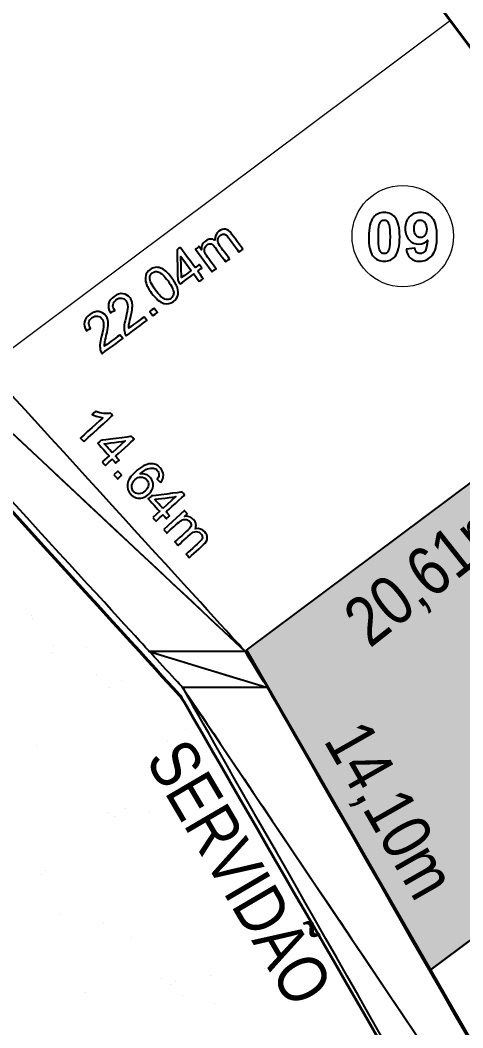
# Model space of a CAD drawing. Header units: millimetres. Extents: x 4360 to 8806, y 1896 to 3880.
# Drawn here: x 4573.36 to 4580.48, y 1930.61 to 1946.86 of the extents above; entities that cross this region are included whole.
import ezdxf

# ---------------------------------------------------------------- set-up
doc = ezdxf.new("R2010")
doc.units = ezdxf.units.MM
doc.styles.add('vinicius', font='ARIALN.TTF')

msp = doc.modelspace()

# ---------------------------------------------------------------- hatches: boundary and pattern name
at = {"transparency": 33554625}
h = msp.add_hatch(color=256, dxfattribs=at)
h.dxf.hatch_style = 1
h.set_gradient(color1=(205, 32, 39), color2=(237, 31, 36), name='SPHERICAL')
edge = h.paths.add_edge_path()
edge.add_spline(control_points=[(4583.97659, 1941.90804), (4583.87347, 1941.83103), (4577.00112, 1936.69878), (4577.00112, 1936.69878)], knot_values=[0.00750278, 0.00750278, 0.00750278, 0.00750278, 1, 1, 1, 1], degree=3, periodic=0)
edge.add_line((4577.00112, 1936.69878), (4579.96343, 1931.54133))
edge.add_line((4579.96343, 1931.54133), (4587.51082, 1937.16836))
edge.add_line((4587.51082, 1937.16836), (4583.97659, 1941.90804))
h.paths.add_polyline_path([(4584.06972, 1937.18067, -1), (4581.61169, 1937.18067, -1)], flags=16)
h.paths.add_polyline_path([(4581.87114, 1936.07347), (4583.83841, 1936.01808), (4583.9034, 1938.32646), (4581.93613, 1938.38184)], flags=24)
h.paths.add_polyline_path([(4577.70911, 1935.28207), (4579.40438, 1932.30739), (4580.83749, 1933.12411), (4579.14222, 1936.09879)], flags=25)
h.paths.add_polyline_path([(4583.48468, 1939.98587), (4585.68416, 1937.36195), (4586.94828, 1938.42159), (4584.7488, 1941.04551)], flags=24)
h.paths.add_polyline_path([(4582.05685, 1932.93531), (4584.74146, 1935.06028), (4583.71771, 1936.35364), (4581.0331, 1934.22867)], flags=25)
h.paths.add_polyline_path([(4579.08161, 1936.24072), (4581.76622, 1938.3657), (4580.74247, 1939.65905), (4578.05786, 1937.53408)], flags=24)

# ---------------------------------------------------------------- linework, layer by layer
msp.add_lwpolyline([(4583.97659, 1941.90804), (4587.51082, 1937.16836), (4579.96343, 1931.54133), (4577.00112, 1936.69878), (4583.97635, 1941.90836)])
at = {"lineweight": 40}
for points in [[(4574.20598, 1954.99011), (4574.20598, 1954.99011), (4592.87746, 1929.99047), (4592.87746, 1929.99047)], [(4577.00112, 1936.69878), (4577.00112, 1936.69878), (4585.72192, 1921.51566), (4585.72192, 1921.51566)]]:
    msp.add_open_spline(points, degree=3, dxfattribs=at)
msp.add_open_spline([(4558.9403, 1954.63331), (4563.78131, 1949.31276), (4575.95014, 1935.93852), (4575.95014, 1935.93852), (4575.95014, 1935.93852), (4575.95014, 1935.93852), (4583.77651, 1922.36535), (4583.77651, 1922.36535)], degree=3, knots=[0.533151737, 0.533151737, 0.533151737, 0.533151737, 0.666666667, 0.666666667, 0.666666667, 0.666666677, 1, 1, 1, 1], dxfattribs=at)
at = {"lineweight": 20}
for points in [[(4575.78348, 1954.63331), (4579.2679, 1949.96377), (4593.7048, 1930.61656), (4593.7048, 1930.61656)], [(4579.63273, 1954.63331), (4584.31512, 1948.36927), (4596.16453, 1932.51729), (4596.16453, 1932.51729)], [(4596.16453, 1932.51729), (4596.16453, 1932.51729), (4584.30412, 1948.38887), (4579.63781, 1954.63331)], [(4576.86696, 1951.41231), (4576.86696, 1951.41231), (4568.9735, 1945.509), (4568.9735, 1945.509)], [(4580.28819, 1946.85066), (4580.28819, 1946.85066), (4572.81963, 1941.26043), (4572.81963, 1941.26043)], [(4583.97776, 1941.90891), (4583.97776, 1941.90891), (4577.00112, 1936.69878), (4577.00112, 1936.69878)], [(4587.51082, 1937.16836), (4587.51082, 1937.16836), (4579.95278, 1931.53338), (4579.95278, 1931.53338)]]:
    msp.add_open_spline(points, degree=3, dxfattribs=at)
for points, knots in [([(4575.43587, 1936.67644), (4575.43587, 1936.67644), (4576.97878, 1936.67644), (4576.97878, 1936.67644), (4576.97878, 1936.67644), (4576.97878, 1936.67644), (4566.15601, 1946.82832), (4566.15601, 1946.82832), (4566.15601, 1946.82832), (4566.15601, 1946.82832), (4575.43587, 1936.67644), (4575.43587, 1936.67644)], [0, 0, 0, 0, 0.25, 0.25, 0.25, 0.25000001, 0.5, 0.5, 0.5, 0.50000001, 1, 1, 1, 1]), ([(4576.97878, 1936.67644), (4576.97878, 1936.67644), (4566.15601, 1946.82832), (4566.15601, 1946.82832), (4566.15601, 1946.82832), (4566.15601, 1946.82832), (4567.74366, 1946.82832), (4567.74366, 1946.82832), (4567.74366, 1946.82832), (4567.74366, 1946.82832), (4576.97878, 1936.67644), (4576.97878, 1936.67644)], [0, 0, 0, 0, 0.25, 0.25, 0.25, 0.25000001, 0.5, 0.5, 0.5, 0.50000001, 1, 1, 1, 1]), ([(4579.21883, 1943.75502), (4579.29325, 1943.75502), (4579.35136, 1943.7284), (4579.3934, 1943.6751), (4579.3934, 1943.6751), (4579.44332, 1943.61208), (4579.46835, 1943.50744), (4579.46835, 1943.3615), (4579.46835, 1943.3615), (4579.46835, 1943.21571), (4579.44316, 1943.11086), (4579.39287, 1943.04716), (4579.39287, 1943.04716), (4579.3512, 1942.9946), (4579.29325, 1942.9683), (4579.21883, 1942.9683), (4579.21883, 1942.9683), (4579.14403, 1942.9683), (4579.08376, 1942.99709), (4579.03797, 1943.05471), (4579.03797, 1943.05471), (4578.99217, 1943.11229), (4578.96925, 1943.21513), (4578.96925, 1943.36293), (4578.96925, 1943.36293), (4578.96925, 1943.50797), (4578.99449, 1943.61245), (4579.04478, 1943.67616), (4579.04478, 1943.67616), (4579.08646, 1943.72877), (4579.1444, 1943.75502), (4579.21883, 1943.75502)], [0, 0, 0, 0, 0.11111111, 0.11111111, 0.11111111, 0.11111112, 0.22222222, 0.22222222, 0.22222222, 0.22222223, 0.33333333, 0.33333333, 0.33333333, 0.33333334, 0.44444444, 0.44444444, 0.44444444, 0.44444445, 0.55555556, 0.55555556, 0.55555556, 0.55555557, 0.66666667, 0.66666667, 0.66666667, 0.66666668, 0.77777778, 0.77777778, 0.77777778, 0.77777779, 1, 1, 1, 1]), ([(4579.21883, 1943.63268), (4579.20129, 1943.63268), (4579.18555, 1943.62698), (4579.17197, 1943.61552), (4579.17197, 1943.61552), (4579.15819, 1943.60421), (4579.14747, 1943.58382), (4579.13991, 1943.55435), (4579.13991, 1943.55435), (4579.12993, 1943.51621), (4579.12491, 1943.45182), (4579.12491, 1943.3615), (4579.12491, 1943.3615), (4579.12491, 1943.27096), (4579.1294, 1943.2089), (4579.13833, 1943.17509), (4579.13833, 1943.17509), (4579.14725, 1943.14129), (4579.15856, 1943.11873), (4579.17213, 1943.10748), (4579.17213, 1943.10748), (4579.18571, 1943.09618), (4579.20129, 1943.09063), (4579.21883, 1943.09063), (4579.21883, 1943.09063), (4579.23636, 1943.09063), (4579.2521, 1943.09639), (4579.26589, 1943.1078), (4579.26589, 1943.1078), (4579.27947, 1943.1191), (4579.29019, 1943.13949), (4579.29769, 1943.16902), (4579.29769, 1943.16902), (4579.30772, 1943.20673), (4579.31274, 1943.27096), (4579.31274, 1943.3615), (4579.31274, 1943.3615), (4579.31274, 1943.45182), (4579.30825, 1943.51389), (4579.29933, 1943.54769), (4579.29933, 1943.54769), (4579.2904, 1943.5815), (4579.2791, 1943.60421), (4579.26552, 1943.61552), (4579.26552, 1943.61552), (4579.25189, 1943.62698), (4579.23636, 1943.63268), (4579.21883, 1943.63268)], [0, 0, 0, 0, 0.07692308, 0.07692308, 0.07692308, 0.07692309, 0.15384615, 0.15384615, 0.15384615, 0.15384616, 0.23076923, 0.23076923, 0.23076923, 0.23076924, 0.30769231, 0.30769231, 0.30769231, 0.30769232, 0.38461538, 0.38461538, 0.38461538, 0.38461539, 0.46153846, 0.46153846, 0.46153846, 0.46153847, 0.53846154, 0.53846154, 0.53846154, 0.53846155, 0.61538462, 0.61538462, 0.61538462, 0.61538463, 0.69230769, 0.69230769, 0.69230769, 0.6923077, 0.76923077, 0.76923077, 0.76923077, 0.76923078, 0.84615385, 0.84615385, 0.84615385, 0.84615386, 1, 1, 1, 1]), ([(4579.57157, 1943.16078), (4579.57157, 1943.16078), (4579.71434, 1943.17652), (4579.71434, 1943.17652), (4579.71434, 1943.17652), (4579.71772, 1943.14736), (4579.72686, 1943.12571), (4579.74133, 1943.11176), (4579.74133, 1943.11176), (4579.75581, 1943.0976), (4579.77514, 1943.09063), (4579.79891, 1943.09063), (4579.79891, 1943.09063), (4579.82918, 1943.09063), (4579.85474, 1943.10479), (4579.87587, 1943.13289), (4579.87587, 1943.13289), (4579.89695, 1943.16094), (4579.91036, 1943.21925), (4579.91628, 1943.30746), (4579.91628, 1943.30746), (4579.87925, 1943.26452), (4579.83309, 1943.24307), (4579.77746, 1943.24307), (4579.77746, 1943.24307), (4579.7172, 1943.24307), (4579.66496, 1943.26632), (4579.62111, 1943.31301), (4579.62111, 1943.31301), (4579.57727, 1943.3597), (4579.55546, 1943.42034), (4579.55546, 1943.49514), (4579.55546, 1943.49514), (4579.55546, 1943.5731), (4579.57854, 1943.63591), (4579.62486, 1943.6835), (4579.62486, 1943.6835), (4579.67119, 1943.73125), (4579.73024, 1943.75502), (4579.80182, 1943.75502), (4579.80182, 1943.75502), (4579.87962, 1943.75502), (4579.94364, 1943.7248), (4579.99356, 1943.66454), (4579.99356, 1943.66454), (4580.04347, 1943.60405), (4580.06851, 1943.50475), (4580.06851, 1943.36631), (4580.06851, 1943.36631), (4580.06851, 1943.2257), (4580.04257, 1943.12412), (4579.9907, 1943.06184), (4579.9907, 1943.06184), (4579.93883, 1942.99941), (4579.87122, 1942.9683), (4579.78787, 1942.9683), (4579.78787, 1942.9683), (4579.72792, 1942.9683), (4579.67964, 1942.98441), (4579.64261, 1943.01658), (4579.64261, 1943.01658), (4579.60574, 1943.04859), (4579.58192, 1943.09671), (4579.57157, 1943.16078)], [0, 0, 0, 0, 0.05882353, 0.05882353, 0.05882353, 0.05882354, 0.11764706, 0.11764706, 0.11764706, 0.11764707, 0.17647059, 0.17647059, 0.17647059, 0.1764706, 0.23529412, 0.23529412, 0.23529412, 0.23529413, 0.29411765, 0.29411765, 0.29411765, 0.29411766, 0.35294118, 0.35294118, 0.35294118, 0.35294119, 0.41176471, 0.41176471, 0.41176471, 0.41176472, 0.47058824, 0.47058824, 0.47058824, 0.47058825, 0.52941176, 0.52941176, 0.52941176, 0.52941177, 0.58823529, 0.58823529, 0.58823529, 0.5882353, 0.64705882, 0.64705882, 0.64705882, 0.64705883, 0.70588235, 0.70588235, 0.70588235, 0.70588236, 0.76470588, 0.76470588, 0.76470588, 0.76470589, 0.82352941, 0.82352941, 0.82352941, 0.82352942, 0.88235294, 0.88235294, 0.88235294, 0.88235295, 1, 1, 1, 1]), ([(4579.90323, 1943.48315), (4579.90323, 1943.53053), (4579.8923, 1943.5674), (4579.87048, 1943.59349), (4579.87048, 1943.59349), (4579.84883, 1943.61964), (4579.82363, 1943.63268), (4579.795, 1943.63268), (4579.795, 1943.63268), (4579.7678, 1943.63268), (4579.74524, 1943.62196), (4579.72739, 1943.60046), (4579.72739, 1943.60046), (4579.70933, 1943.57902), (4579.70035, 1943.54394), (4579.70035, 1943.4953), (4579.70035, 1943.4953), (4579.70035, 1943.44575), (4579.71022, 1943.40941), (4579.72971, 1943.38617), (4579.72971, 1943.38617), (4579.74921, 1943.36308), (4579.77356, 1943.35146), (4579.80287, 1943.35146), (4579.80287, 1943.35146), (4579.83113, 1943.35146), (4579.85495, 1943.36256), (4579.87423, 1943.3849), (4579.87423, 1943.3849), (4579.89357, 1943.4073), (4579.90323, 1943.43999), (4579.90323, 1943.48315)], [0, 0, 0, 0, 0.11111111, 0.11111111, 0.11111111, 0.11111112, 0.22222222, 0.22222222, 0.22222222, 0.22222223, 0.33333333, 0.33333333, 0.33333333, 0.33333334, 0.44444444, 0.44444444, 0.44444444, 0.44444445, 0.55555556, 0.55555556, 0.55555556, 0.55555557, 0.66666667, 0.66666667, 0.66666667, 0.66666668, 0.77777778, 0.77777778, 0.77777778, 0.77777779, 1, 1, 1, 1]), ([(4576.44946, 1942.7998), (4576.44946, 1942.7998), (4576.18165, 1943.16426), (4576.18165, 1943.16426), (4576.18165, 1943.16426), (4576.18165, 1943.16426), (4576.23691, 1943.20494), (4576.23691, 1943.20494), (4576.23691, 1943.20494), (4576.23691, 1943.20494), (4576.27446, 1943.15375), (4576.27446, 1943.15375), (4576.27446, 1943.15375), (4576.27282, 1943.18006), (4576.27753, 1943.20547), (4576.28856, 1943.23045), (4576.28856, 1943.23045), (4576.29955, 1943.25528), (4576.31714, 1943.27651), (4576.34133, 1943.29436), (4576.34133, 1943.29436), (4576.36843, 1943.31417), (4576.39474, 1943.32479), (4576.42014, 1943.32621), (4576.42014, 1943.32621), (4576.44571, 1943.32769), (4576.46937, 1943.32104), (4576.49124, 1943.30609), (4576.49124, 1943.30609), (4576.48881, 1943.3699), (4576.51078, 1943.41876), (4576.55695, 1943.45267), (4576.55695, 1943.45267), (4576.59319, 1943.47924), (4576.62826, 1943.4897), (4576.66238, 1943.48394), (4576.66238, 1943.48394), (4576.69666, 1943.47808), (4576.72899, 1943.45436), (4576.75957, 1943.41279), (4576.75957, 1943.41279), (4576.75957, 1943.41279), (4576.94344, 1943.16257), (4576.94344, 1943.16257), (4576.94344, 1943.16257), (4576.94344, 1943.16257), (4576.88196, 1943.11741), (4576.88196, 1943.11741), (4576.88196, 1943.11741), (4576.88196, 1943.11741), (4576.7133, 1943.34708), (4576.7133, 1943.34708), (4576.7133, 1943.34708), (4576.69508, 1943.37185), (4576.68008, 1943.38812), (4576.66803, 1943.39599), (4576.66803, 1943.39599), (4576.65599, 1943.40402), (4576.64241, 1943.40745), (4576.62699, 1943.40624), (4576.62699, 1943.40624), (4576.61157, 1943.40518), (4576.59688, 1943.39942), (4576.58252, 1943.38907), (4576.58252, 1943.38907), (4576.557, 1943.37027), (4576.5419, 1943.34608), (4576.53751, 1943.3166), (4576.53751, 1943.3166), (4576.53313, 1943.28713), (4576.5448, 1943.25364), (4576.57232, 1943.21598), (4576.57232, 1943.21598), (4576.57232, 1943.21598), (4576.72788, 1943.00422), (4576.72788, 1943.00422), (4576.72788, 1943.00422), (4576.72788, 1943.00422), (4576.66603, 1942.95879), (4576.66603, 1942.95879), (4576.66603, 1942.95879), (4576.66603, 1942.95879), (4576.49209, 1943.1958), (4576.49209, 1943.1958), (4576.49209, 1943.1958), (4576.47191, 1943.22321), (4576.45162, 1943.24001), (4576.4316, 1943.24635), (4576.4316, 1943.24635), (4576.41143, 1943.25274), (4576.38993, 1943.24751), (4576.367, 1943.23077), (4576.367, 1943.23077), (4576.34968, 1943.21788), (4576.3369, 1943.2015), (4576.32881, 1943.18154), (4576.32881, 1943.18154), (4576.32089, 1943.16152), (4576.32005, 1943.14028), (4576.32633, 1943.11789), (4576.32633, 1943.11789), (4576.33257, 1943.09533), (4576.34794, 1943.06744), (4576.37223, 1943.03438), (4576.37223, 1943.03438), (4576.37223, 1943.03438), (4576.51115, 1942.84512), (4576.51115, 1942.84512), (4576.51115, 1942.84512), (4576.51115, 1942.84512), (4576.44946, 1942.7998), (4576.44946, 1942.7998)], [0, 0, 0, 0, 0.03448276, 0.03448276, 0.03448276, 0.03448277, 0.06896552, 0.06896552, 0.06896552, 0.06896553, 0.10344828, 0.10344828, 0.10344828, 0.10344829, 0.13793103, 0.13793103, 0.13793103, 0.13793104, 0.17241379, 0.17241379, 0.17241379, 0.1724138, 0.20689655, 0.20689655, 0.20689655, 0.20689656, 0.24137931, 0.24137931, 0.24137931, 0.24137932, 0.27586207, 0.27586207, 0.27586207, 0.27586208, 0.31034483, 0.31034483, 0.31034483, 0.31034484, 0.34482759, 0.34482759, 0.34482759, 0.3448276, 0.37931034, 0.37931034, 0.37931034, 0.37931035, 0.4137931, 0.4137931, 0.4137931, 0.41379311, 0.44827586, 0.44827586, 0.44827586, 0.44827587, 0.48275862, 0.48275862, 0.48275862, 0.48275863, 0.51724138, 0.51724138, 0.51724138, 0.51724139, 0.55172414, 0.55172414, 0.55172414, 0.55172415, 0.5862069, 0.5862069, 0.5862069, 0.58620691, 0.62068966, 0.62068966, 0.62068966, 0.62068967, 0.65517241, 0.65517241, 0.65517241, 0.65517242, 0.68965517, 0.68965517, 0.68965517, 0.68965518, 0.72413793, 0.72413793, 0.72413793, 0.72413794, 0.75862069, 0.75862069, 0.75862069, 0.7586207, 0.79310345, 0.79310345, 0.79310345, 0.79310346, 0.82758621, 0.82758621, 0.82758621, 0.82758622, 0.86206897, 0.86206897, 0.86206897, 0.86206898, 0.89655172, 0.89655172, 0.89655172, 0.89655173, 0.93103448, 0.93103448, 0.93103448, 0.93103449, 1, 1, 1, 1]), ([(4576.2414, 1942.64287), (4576.2414, 1942.64287), (4576.15292, 1942.76325), (4576.15292, 1942.76325), (4576.15292, 1942.76325), (4576.15292, 1942.76325), (4575.93461, 1942.60293), (4575.93461, 1942.60293), (4575.93461, 1942.60293), (4575.93461, 1942.60293), (4575.89304, 1942.65956), (4575.89304, 1942.65956), (4575.89304, 1942.65956), (4575.89304, 1942.65956), (4575.88316, 1943.15439), (4575.88316, 1943.15439), (4575.88316, 1943.15439), (4575.88316, 1943.15439), (4575.93355, 1943.19147), (4575.93355, 1943.19147), (4575.93355, 1943.19147), (4575.93355, 1943.19147), (4576.1731, 1942.86535), (4576.1731, 1942.86535), (4576.1731, 1942.86535), (4576.1731, 1942.86535), (4576.24108, 1942.91526), (4576.24108, 1942.91526), (4576.24108, 1942.91526), (4576.24108, 1942.91526), (4576.2826, 1942.85864), (4576.2826, 1942.85864), (4576.2826, 1942.85864), (4576.2826, 1942.85864), (4576.21477, 1942.80867), (4576.21477, 1942.80867), (4576.21477, 1942.80867), (4576.21477, 1942.80867), (4576.3032, 1942.68813), (4576.3032, 1942.68813), (4576.3032, 1942.68813), (4576.3032, 1942.68813), (4576.2414, 1942.64287), (4576.2414, 1942.64287)], [0, 0, 0, 0, 0.08333333, 0.08333333, 0.08333333, 0.08333334, 0.16666667, 0.16666667, 0.16666667, 0.16666668, 0.25, 0.25, 0.25, 0.25000001, 0.33333333, 0.33333333, 0.33333333, 0.33333334, 0.41666667, 0.41666667, 0.41666667, 0.41666668, 0.5, 0.5, 0.5, 0.50000001, 0.58333333, 0.58333333, 0.58333333, 0.58333334, 0.66666667, 0.66666667, 0.66666667, 0.66666668, 0.75, 0.75, 0.75, 0.75000001, 0.83333333, 0.83333333, 0.83333333, 0.83333334, 1, 1, 1, 1]), ([(4576.11135, 1942.81987), (4576.11135, 1942.81987), (4575.9447, 1943.0469), (4575.9447, 1943.0469), (4575.9447, 1943.0469), (4575.9447, 1943.0469), (4575.95373, 1942.70424), (4575.95373, 1942.70424), (4575.95373, 1942.70424), (4575.95373, 1942.70424), (4576.11135, 1942.81987), (4576.11135, 1942.81987)], [0, 0, 0, 0, 0.25, 0.25, 0.25, 0.25000001, 0.5, 0.5, 0.5, 0.50000001, 1, 1, 1, 1]), ([(4575.47221, 1942.45567), (4575.42848, 1942.5152), (4575.39942, 1942.56749), (4575.38495, 1942.61281), (4575.38495, 1942.61281), (4575.37069, 1942.65808), (4575.36826, 1942.69949), (4575.37793, 1942.73678), (4575.37793, 1942.73678), (4575.3877, 1942.77428), (4575.41089, 1942.8064), (4575.44749, 1942.83344), (4575.44749, 1942.83344), (4575.47448, 1942.85315), (4575.50216, 1942.86508), (4575.53047, 1942.86926), (4575.53047, 1942.86926), (4575.55889, 1942.87338), (4575.5872, 1942.87), (4575.61552, 1942.85922), (4575.61552, 1942.85922), (4575.64378, 1942.8485), (4575.67246, 1942.83117), (4575.70167, 1942.80735), (4575.70167, 1942.80735), (4575.73077, 1942.78348), (4575.76373, 1942.74671), (4575.80039, 1942.69674), (4575.80039, 1942.69674), (4575.84365, 1942.63769), (4575.87265, 1942.58566), (4575.88718, 1942.54039), (4575.88718, 1942.54039), (4575.90165, 1942.49518), (4575.90418, 1942.45392), (4575.89452, 1942.41631), (4575.89452, 1942.41631), (4575.88485, 1942.37876), (4575.86177, 1942.34643), (4575.82485, 1942.31944), (4575.82485, 1942.31944), (4575.77636, 1942.28379), (4575.72544, 1942.27317), (4575.67219, 1942.2877), (4575.67219, 1942.2877), (4575.60833, 1942.30518), (4575.54162, 1942.36122), (4575.47221, 1942.45567)], [0, 0, 0, 0, 0.07692308, 0.07692308, 0.07692308, 0.07692309, 0.15384615, 0.15384615, 0.15384615, 0.15384616, 0.23076923, 0.23076923, 0.23076923, 0.23076924, 0.30769231, 0.30769231, 0.30769231, 0.30769232, 0.38461538, 0.38461538, 0.38461538, 0.38461539, 0.46153846, 0.46153846, 0.46153846, 0.46153847, 0.53846154, 0.53846154, 0.53846154, 0.53846155, 0.61538462, 0.61538462, 0.61538462, 0.61538463, 0.69230769, 0.69230769, 0.69230769, 0.6923077, 0.76923077, 0.76923077, 0.76923077, 0.76923078, 0.84615385, 0.84615385, 0.84615385, 0.84615386, 1, 1, 1, 1]), ([(4575.53565, 1942.50236), (4575.59624, 1942.41964), (4575.64642, 1942.37189), (4575.68582, 1942.35874), (4575.68582, 1942.35874), (4575.72528, 1942.34559), (4575.75914, 1942.34944), (4575.78761, 1942.3702), (4575.78761, 1942.3702), (4575.81592, 1942.39117), (4575.82971, 1942.42234), (4575.82876, 1942.46407), (4575.82876, 1942.46407), (4575.82796, 1942.50564), (4575.79738, 1942.56775), (4575.7369, 1942.65021), (4575.7369, 1942.65021), (4575.676, 1942.73293), (4575.62582, 1942.78083), (4575.58652, 1942.79383), (4575.58652, 1942.79383), (4575.54717, 1942.80703), (4575.51315, 1942.80281), (4575.48425, 1942.78173), (4575.48425, 1942.78173), (4575.456, 1942.76082), (4575.4421, 1942.73213), (4575.44279, 1942.69574), (4575.44279, 1942.69574), (4575.44401, 1942.64942), (4575.47496, 1942.58503), (4575.53565, 1942.50236)], [0, 0, 0, 0, 0.11111111, 0.11111111, 0.11111111, 0.11111112, 0.22222222, 0.22222222, 0.22222222, 0.22222223, 0.33333333, 0.33333333, 0.33333333, 0.33333334, 0.44444444, 0.44444444, 0.44444444, 0.44444445, 0.55555556, 0.55555556, 0.55555556, 0.55555557, 0.66666667, 0.66666667, 0.66666667, 0.66666668, 0.77777778, 0.77777778, 0.77777778, 0.77777779, 1, 1, 1, 1]), ([(4575.35236, 1942.07081), (4575.35236, 1942.07081), (4575.39615, 1942.01139), (4575.39615, 1942.01139), (4575.39615, 1942.01139), (4575.39615, 1942.01139), (4575.06343, 1941.76709), (4575.06343, 1941.76709), (4575.06343, 1941.76709), (4575.05202, 1941.78167), (4575.04394, 1941.79772), (4575.03908, 1941.81531), (4575.03908, 1941.81531), (4575.031, 1941.8441), (4575.02809, 1941.87643), (4575.03063, 1941.91214), (4575.03063, 1941.91214), (4575.03311, 1941.94774), (4575.0413, 1941.99306), (4575.05545, 1942.04783), (4575.05545, 1942.04783), (4575.07727, 1942.13272), (4575.0881, 1942.19542), (4575.08799, 1942.23567), (4575.08799, 1942.23567), (4575.08804, 1942.27607), (4575.07949, 1942.30798), (4575.06232, 1942.33117), (4575.06232, 1942.33117), (4575.04431, 1942.35573), (4575.02043, 1942.36994), (4574.99059, 1942.37385), (4574.99059, 1942.37385), (4574.96069, 1942.37791), (4574.93174, 1942.36952), (4574.90354, 1942.34891), (4574.90354, 1942.34891), (4574.8738, 1942.32694), (4574.85647, 1942.30058), (4574.85188, 1942.26968), (4574.85188, 1942.26968), (4574.84702, 1942.23873), (4574.85621, 1942.2073), (4574.87913, 1942.17561), (4574.87913, 1942.17561), (4574.87913, 1942.17561), (4574.81084, 1942.13541), (4574.81084, 1942.13541), (4574.81084, 1942.13541), (4574.78046, 1942.18601), (4574.77027, 1942.23419), (4574.78036, 1942.27977), (4574.78036, 1942.27977), (4574.7905, 1942.32552), (4574.8195, 1942.36592), (4574.86735, 1942.401), (4574.86735, 1942.401), (4574.91569, 1942.43644), (4574.9637, 1942.45118), (4575.0115, 1942.4451), (4575.0115, 1942.4451), (4575.05925, 1942.43892), (4575.09771, 1942.41616), (4575.12681, 1942.37649), (4575.12681, 1942.37649), (4575.14155, 1942.35636), (4575.15201, 1942.3336), (4575.15814, 1942.30798), (4575.15814, 1942.30798), (4575.1641, 1942.28252), (4575.16553, 1942.25199), (4575.1622, 1942.21654), (4575.1622, 1942.21654), (4575.15893, 1942.181), (4575.14879, 1942.12812), (4575.13194, 1942.05798), (4575.13194, 1942.05798), (4575.11783, 1941.99966), (4575.10949, 1941.961), (4575.10706, 1941.94214), (4575.10706, 1941.94214), (4575.10479, 1941.92339), (4575.10426, 1941.9058), (4575.10563, 1941.88953), (4575.10563, 1941.88953), (4575.10563, 1941.88953), (4575.35236, 1942.07081), (4575.35236, 1942.07081)], [0, 0, 0, 0, 0.04347826, 0.04347826, 0.04347826, 0.04347827, 0.08695652, 0.08695652, 0.08695652, 0.08695653, 0.13043478, 0.13043478, 0.13043478, 0.13043479, 0.17391304, 0.17391304, 0.17391304, 0.17391305, 0.2173913, 0.2173913, 0.2173913, 0.21739131, 0.26086957, 0.26086957, 0.26086957, 0.26086958, 0.30434783, 0.30434783, 0.30434783, 0.30434784, 0.34782609, 0.34782609, 0.34782609, 0.3478261, 0.39130435, 0.39130435, 0.39130435, 0.39130436, 0.43478261, 0.43478261, 0.43478261, 0.43478262, 0.47826087, 0.47826087, 0.47826087, 0.47826088, 0.52173913, 0.52173913, 0.52173913, 0.52173914, 0.56521739, 0.56521739, 0.56521739, 0.5652174, 0.60869565, 0.60869565, 0.60869565, 0.60869566, 0.65217391, 0.65217391, 0.65217391, 0.65217392, 0.69565217, 0.69565217, 0.69565217, 0.69565218, 0.73913043, 0.73913043, 0.73913043, 0.73913044, 0.7826087, 0.7826087, 0.7826087, 0.78260871, 0.82608696, 0.82608696, 0.82608696, 0.82608697, 0.86956522, 0.86956522, 0.86956522, 0.86956523, 0.91304348, 0.91304348, 0.91304348, 0.91304349, 1, 1, 1, 1]), ([(4574.96349, 1941.78098), (4574.96349, 1941.78098), (4575.00723, 1941.72156), (4575.00723, 1941.72156), (4575.00723, 1941.72156), (4575.00723, 1941.72156), (4574.6745, 1941.47731), (4574.6745, 1941.47731), (4574.6745, 1941.47731), (4574.66315, 1941.49184), (4574.65507, 1941.50789), (4574.65021, 1941.52548), (4574.65021, 1941.52548), (4574.64207, 1941.55432), (4574.63922, 1941.5866), (4574.6417, 1941.62236), (4574.6417, 1941.62236), (4574.64424, 1941.65796), (4574.65243, 1941.70323), (4574.66658, 1941.758), (4574.66658, 1941.758), (4574.68834, 1941.84289), (4574.69917, 1941.90564), (4574.69907, 1941.94589), (4574.69907, 1941.94589), (4574.69912, 1941.9863), (4574.69061, 1942.01815), (4574.67345, 1942.04139), (4574.67345, 1942.04139), (4574.65544, 1942.0659), (4574.63151, 1942.08011), (4574.60172, 1942.08402), (4574.60172, 1942.08402), (4574.57182, 1942.08808), (4574.54282, 1942.07968), (4574.51467, 1942.05908), (4574.51467, 1942.05908), (4574.48493, 1942.03711), (4574.4676, 1942.01075), (4574.46296, 1941.97985), (4574.46296, 1941.97985), (4574.45815, 1941.9489), (4574.46729, 1941.91747), (4574.49021, 1941.88578), (4574.49021, 1941.88578), (4574.49021, 1941.88578), (4574.42197, 1941.84558), (4574.42197, 1941.84558), (4574.42197, 1941.84558), (4574.39159, 1941.89618), (4574.38135, 1941.94441), (4574.39149, 1941.98994), (4574.39149, 1941.98994), (4574.40158, 1942.03568), (4574.43063, 1942.07609), (4574.47848, 1942.11117), (4574.47848, 1942.11117), (4574.52682, 1942.14666), (4574.57483, 1942.16135), (4574.62263, 1942.15527), (4574.62263, 1942.15527), (4574.67038, 1942.14909), (4574.70879, 1942.12633), (4574.73789, 1942.08666), (4574.73789, 1942.08666), (4574.75263, 1942.06653), (4574.76314, 1942.04377), (4574.76927, 1942.0182), (4574.76927, 1942.0182), (4574.77523, 1941.99274), (4574.77666, 1941.96216), (4574.77328, 1941.92671), (4574.77328, 1941.92671), (4574.77006, 1941.89117), (4574.75992, 1941.83829), (4574.74307, 1941.76814), (4574.74307, 1941.76814), (4574.72896, 1941.70983), (4574.72062, 1941.67116), (4574.71819, 1941.65231), (4574.71819, 1941.65231), (4574.71592, 1941.63356), (4574.71539, 1941.61597), (4574.71671, 1941.59975), (4574.71671, 1941.59975), (4574.71671, 1941.59975), (4574.96349, 1941.78098), (4574.96349, 1941.78098)], [0, 0, 0, 0, 0.04347826, 0.04347826, 0.04347826, 0.04347827, 0.08695652, 0.08695652, 0.08695652, 0.08695653, 0.13043478, 0.13043478, 0.13043478, 0.13043479, 0.17391304, 0.17391304, 0.17391304, 0.17391305, 0.2173913, 0.2173913, 0.2173913, 0.21739131, 0.26086957, 0.26086957, 0.26086957, 0.26086958, 0.30434783, 0.30434783, 0.30434783, 0.30434784, 0.34782609, 0.34782609, 0.34782609, 0.3478261, 0.39130435, 0.39130435, 0.39130435, 0.39130436, 0.43478261, 0.43478261, 0.43478261, 0.43478262, 0.47826087, 0.47826087, 0.47826087, 0.47826088, 0.52173913, 0.52173913, 0.52173913, 0.52173914, 0.56521739, 0.56521739, 0.56521739, 0.5652174, 0.60869565, 0.60869565, 0.60869565, 0.60869566, 0.65217391, 0.65217391, 0.65217391, 0.65217392, 0.69565217, 0.69565217, 0.69565217, 0.69565218, 0.73913043, 0.73913043, 0.73913043, 0.73913044, 0.7826087, 0.7826087, 0.7826087, 0.78260871, 0.82608696, 0.82608696, 0.82608696, 0.82608697, 0.86956522, 0.86956522, 0.86956522, 0.86956523, 0.91304348, 0.91304348, 0.91304348, 0.91304349, 1, 1, 1, 1]), ([(4575.49492, 1942.08824), (4575.49492, 1942.08824), (4575.44311, 1942.15855), (4575.44311, 1942.15855), (4575.44311, 1942.15855), (4575.44311, 1942.15855), (4575.51357, 1942.21021), (4575.51357, 1942.21021), (4575.51357, 1942.21021), (4575.51357, 1942.21021), (4575.56528, 1942.13985), (4575.56528, 1942.13985), (4575.56528, 1942.13985), (4575.56528, 1942.13985), (4575.49492, 1942.08824), (4575.49492, 1942.08824)], [0, 0, 0, 0, 0.2, 0.2, 0.2, 0.20000001, 0.4, 0.4, 0.4, 0.40000001, 0.6, 0.6, 0.6, 0.60000001, 1, 1, 1, 1]), ([(4574.38061, 1940.05911), (4574.38061, 1940.05911), (4574.32895, 1940.11558), (4574.32895, 1940.11558), (4574.32895, 1940.11558), (4574.32895, 1940.11558), (4574.68945, 1940.44534), (4574.68945, 1940.44534), (4574.68945, 1940.44534), (4574.66399, 1940.44708), (4574.63457, 1940.45311), (4574.6014, 1940.4633), (4574.6014, 1940.4633), (4574.56823, 1940.4736), (4574.54023, 1940.48453), (4574.51768, 1940.49621), (4574.51768, 1940.49621), (4574.51768, 1940.49621), (4574.5724, 1940.54612), (4574.5724, 1940.54612), (4574.5724, 1940.54612), (4574.61624, 1940.52811), (4574.65945, 1940.51697), (4574.70239, 1940.51253), (4574.70239, 1940.51253), (4574.74513, 1940.50825), (4574.78104, 1940.51026), (4574.80989, 1940.51866), (4574.80989, 1940.51866), (4574.80989, 1940.51866), (4574.84322, 1940.48216), (4574.84322, 1940.48216), (4574.84322, 1940.48216), (4574.84322, 1940.48216), (4574.38061, 1940.05911), (4574.38061, 1940.05911)], [0, 0, 0, 0, 0.1, 0.1, 0.1, 0.10000001, 0.2, 0.2, 0.2, 0.20000001, 0.3, 0.3, 0.3, 0.30000001, 0.4, 0.4, 0.4, 0.40000001, 0.5, 0.5, 0.5, 0.50000001, 0.6, 0.6, 0.6, 0.60000001, 0.7, 0.7, 0.7, 0.70000001, 0.8, 0.8, 0.8, 0.80000001, 1, 1, 1, 1]), ([(4574.67762, 1939.73178), (4574.67762, 1939.73178), (4574.78791, 1939.83267), (4574.78791, 1939.83267), (4574.78791, 1939.83267), (4574.78791, 1939.83267), (4574.6051, 1940.03265), (4574.6051, 1940.03265), (4574.6051, 1940.03265), (4574.6051, 1940.03265), (4574.65691, 1940.07992), (4574.65691, 1940.07992), (4574.65691, 1940.07992), (4574.65691, 1940.07992), (4575.14794, 1940.14278), (4575.14794, 1940.14278), (4575.14794, 1940.14278), (4575.14794, 1940.14278), (4575.19015, 1940.09661), (4575.19015, 1940.09661), (4575.19015, 1940.09661), (4575.19015, 1940.09661), (4574.8916, 1939.82358), (4574.8916, 1939.82358), (4574.8916, 1939.82358), (4574.8916, 1939.82358), (4574.94838, 1939.76125), (4574.94838, 1939.76125), (4574.94838, 1939.76125), (4574.94838, 1939.76125), (4574.89657, 1939.71382), (4574.89657, 1939.71382), (4574.89657, 1939.71382), (4574.89657, 1939.71382), (4574.83973, 1939.77604), (4574.83973, 1939.77604), (4574.83973, 1939.77604), (4574.83973, 1939.77604), (4574.72944, 1939.67521), (4574.72944, 1939.67521), (4574.72944, 1939.67521), (4574.72944, 1939.67521), (4574.67762, 1939.73178), (4574.67762, 1939.73178)], [0, 0, 0, 0, 0.08333333, 0.08333333, 0.08333333, 0.08333334, 0.16666667, 0.16666667, 0.16666667, 0.16666668, 0.25, 0.25, 0.25, 0.25000001, 0.33333333, 0.33333333, 0.33333333, 0.33333334, 0.41666667, 0.41666667, 0.41666667, 0.41666668, 0.5, 0.5, 0.5, 0.50000001, 0.58333333, 0.58333333, 0.58333333, 0.58333334, 0.66666667, 0.66666667, 0.66666667, 0.66666668, 0.75, 0.75, 0.75, 0.75000001, 0.83333333, 0.83333333, 0.83333333, 0.83333334, 1, 1, 1, 1]), ([(4574.83978, 1939.88015), (4574.83978, 1939.88015), (4575.04753, 1940.0701), (4575.04753, 1940.0701), (4575.04753, 1940.0701), (4575.04753, 1940.0701), (4574.70789, 1940.02436), (4574.70789, 1940.02436), (4574.70789, 1940.02436), (4574.70789, 1940.02436), (4574.83978, 1939.88015), (4574.83978, 1939.88015)], [0, 0, 0, 0, 0.25, 0.25, 0.25, 0.25000001, 0.5, 0.5, 0.5, 0.50000001, 1, 1, 1, 1]), ([(4575.6171, 1939.39937), (4575.6171, 1939.39937), (4575.56122, 1939.45161), (4575.56122, 1939.45161), (4575.56122, 1939.45161), (4575.57881, 1939.47692), (4575.58847, 1939.49884), (4575.59016, 1939.51722), (4575.59016, 1939.51722), (4575.59222, 1939.54722), (4575.58308, 1939.57347), (4575.56264, 1939.59592), (4575.56264, 1939.59592), (4575.54616, 1939.61399), (4575.52656, 1939.62513), (4575.50412, 1939.62952), (4575.50412, 1939.62952), (4575.47485, 1939.63548), (4575.443, 1939.63221), (4575.40861, 1939.61964), (4575.40861, 1939.61964), (4575.37433, 1939.60717), (4575.33393, 1939.57997), (4575.28744, 1939.53819), (4575.28744, 1939.53819), (4575.32072, 1939.54358), (4575.35125, 1939.54109), (4575.37935, 1939.53058), (4575.37935, 1939.53058), (4575.40745, 1939.52012), (4575.43133, 1939.50396), (4575.45108, 1939.48236), (4575.45108, 1939.48236), (4575.48568, 1939.44469), (4575.5011, 1939.39985), (4575.49757, 1939.34798), (4575.49757, 1939.34798), (4575.49397, 1939.29605), (4575.4702, 1939.24999), (4575.4262, 1939.20974), (4575.4262, 1939.20974), (4575.39736, 1939.18328), (4575.36477, 1939.16501), (4575.32843, 1939.15481), (4575.32843, 1939.15481), (4575.2923, 1939.14446), (4575.2576, 1939.14419), (4575.22453, 1939.15391), (4575.22453, 1939.15391), (4575.19136, 1939.16368), (4575.16204, 1939.18244), (4575.1368, 1939.21011), (4575.1368, 1939.21011), (4575.09369, 1939.25713), (4575.07589, 1939.31143), (4575.08334, 1939.37296), (4575.08334, 1939.37296), (4575.09079, 1939.43445), (4575.13442, 1939.50164), (4575.21402, 1939.57442), (4575.21402, 1939.57442), (4575.30313, 1939.65587), (4575.38284, 1939.69866), (4575.45346, 1939.70273), (4575.45346, 1939.70273), (4575.51479, 1939.70616), (4575.56782, 1939.6836), (4575.61235, 1939.63506), (4575.61235, 1939.63506), (4575.64547, 1939.59872), (4575.66237, 1939.55969), (4575.66327, 1939.51801), (4575.66327, 1939.51801), (4575.66416, 1939.47628), (4575.64874, 1939.43667), (4575.6171, 1939.39937)], [0, 0, 0, 0, 0.05, 0.05, 0.05, 0.05000001, 0.1, 0.1, 0.1, 0.10000001, 0.15, 0.15, 0.15, 0.15000001, 0.2, 0.2, 0.2, 0.20000001, 0.25, 0.25, 0.25, 0.25000001, 0.3, 0.3, 0.3, 0.30000001, 0.35, 0.35, 0.35, 0.35000001, 0.4, 0.4, 0.4, 0.40000001, 0.45, 0.45, 0.45, 0.45000001, 0.5, 0.5, 0.5, 0.50000001, 0.55, 0.55, 0.55, 0.55000001, 0.6, 0.6, 0.6, 0.60000001, 0.65, 0.65, 0.65, 0.65000001, 0.7, 0.7, 0.7, 0.70000001, 0.75, 0.75, 0.75, 0.75000001, 0.8, 0.8, 0.8, 0.80000001, 0.85, 0.85, 0.85, 0.85000001, 0.9, 0.9, 0.9, 0.90000001, 1, 1, 1, 1]), ([(4574.86683, 1939.52234), (4574.86683, 1939.52234), (4574.93122, 1939.58129), (4574.93122, 1939.58129), (4574.93122, 1939.58129), (4574.93122, 1939.58129), (4574.99022, 1939.51685), (4574.99022, 1939.51685), (4574.99022, 1939.51685), (4574.99022, 1939.51685), (4574.92583, 1939.45785), (4574.92583, 1939.45785), (4574.92583, 1939.45785), (4574.92583, 1939.45785), (4574.86683, 1939.52234), (4574.86683, 1939.52234)], [0, 0, 0, 0, 0.2, 0.2, 0.2, 0.20000001, 0.4, 0.4, 0.4, 0.40000001, 0.6, 0.6, 0.6, 0.60000001, 1, 1, 1, 1]), ([(4575.20715, 1939.44866), (4575.18777, 1939.4308), (4575.17287, 1939.40967), (4575.16268, 1939.38506), (4575.16268, 1939.38506), (4575.15233, 1939.3606), (4575.14932, 1939.33662), (4575.15365, 1939.31306), (4575.15365, 1939.31306), (4575.15798, 1939.28972), (4575.16754, 1939.2698), (4575.18254, 1939.25348), (4575.18254, 1939.25348), (4575.2043, 1939.22955), (4575.23272, 1939.21793), (4575.26769, 1939.21835), (4575.26769, 1939.21835), (4575.30276, 1939.21883), (4575.33683, 1939.2342), (4575.36984, 1939.26447), (4575.36984, 1939.26447), (4575.40175, 1939.29363), (4575.41902, 1939.32495), (4575.42193, 1939.3587), (4575.42193, 1939.3587), (4575.42467, 1939.39256), (4575.41437, 1939.42235), (4575.39071, 1939.44807), (4575.39071, 1939.44807), (4575.36741, 1939.47359), (4575.33836, 1939.48695), (4575.30376, 1939.48801), (4575.30376, 1939.48801), (4575.26917, 1939.48901), (4575.23695, 1939.47591), (4575.20715, 1939.44866)], [0, 0, 0, 0, 0.1, 0.1, 0.1, 0.10000001, 0.2, 0.2, 0.2, 0.20000001, 0.3, 0.3, 0.3, 0.30000001, 0.4, 0.4, 0.4, 0.40000001, 0.5, 0.5, 0.5, 0.50000001, 0.6, 0.6, 0.6, 0.60000001, 0.7, 0.7, 0.7, 0.70000001, 0.8, 0.8, 0.8, 0.80000001, 1, 1, 1, 1]), ([(4575.4926, 1938.83429), (4575.4926, 1938.83429), (4575.60289, 1938.93518), (4575.60289, 1938.93518), (4575.60289, 1938.93518), (4575.60289, 1938.93518), (4575.42008, 1939.13521), (4575.42008, 1939.13521), (4575.42008, 1939.13521), (4575.42008, 1939.13521), (4575.47189, 1939.18249), (4575.47189, 1939.18249), (4575.47189, 1939.18249), (4575.47189, 1939.18249), (4575.96297, 1939.24529), (4575.96297, 1939.24529), (4575.96297, 1939.24529), (4575.96297, 1939.24529), (4576.00513, 1939.19913), (4576.00513, 1939.19913), (4576.00513, 1939.19913), (4576.00513, 1939.19913), (4575.70658, 1938.92609), (4575.70658, 1938.92609), (4575.70658, 1938.92609), (4575.70658, 1938.92609), (4575.76336, 1938.86377), (4575.76336, 1938.86377), (4575.76336, 1938.86377), (4575.76336, 1938.86377), (4575.71154, 1938.81638), (4575.71154, 1938.81638), (4575.71154, 1938.81638), (4575.71154, 1938.81638), (4575.65476, 1938.87861), (4575.65476, 1938.87861), (4575.65476, 1938.87861), (4575.65476, 1938.87861), (4575.54442, 1938.77772), (4575.54442, 1938.77772), (4575.54442, 1938.77772), (4575.54442, 1938.77772), (4575.4926, 1938.83429), (4575.4926, 1938.83429)], [0, 0, 0, 0, 0.08333333, 0.08333333, 0.08333333, 0.08333334, 0.16666667, 0.16666667, 0.16666667, 0.16666668, 0.25, 0.25, 0.25, 0.25000001, 0.33333333, 0.33333333, 0.33333333, 0.33333334, 0.41666667, 0.41666667, 0.41666667, 0.41666668, 0.5, 0.5, 0.5, 0.50000001, 0.58333333, 0.58333333, 0.58333333, 0.58333334, 0.66666667, 0.66666667, 0.66666667, 0.66666668, 0.75, 0.75, 0.75, 0.75000001, 0.83333333, 0.83333333, 0.83333333, 0.83333334, 1, 1, 1, 1]), ([(4575.65476, 1938.98272), (4575.65476, 1938.98272), (4575.86251, 1939.17261), (4575.86251, 1939.17261), (4575.86251, 1939.17261), (4575.86251, 1939.17261), (4575.52287, 1939.12687), (4575.52287, 1939.12687), (4575.52287, 1939.12687), (4575.52287, 1939.12687), (4575.65476, 1938.98272), (4575.65476, 1938.98272)], [0, 0, 0, 0, 0.25, 0.25, 0.25, 0.25000001, 0.5, 0.5, 0.5, 0.50000001, 1, 1, 1, 1]), ([(4575.66718, 1938.64086), (4575.66718, 1938.64086), (4576.00095, 1938.94611), (4576.00095, 1938.94611), (4576.00095, 1938.94611), (4576.00095, 1938.94611), (4576.04722, 1938.89556), (4576.04722, 1938.89556), (4576.04722, 1938.89556), (4576.04722, 1938.89556), (4576.00048, 1938.85278), (4576.00048, 1938.85278), (4576.00048, 1938.85278), (4576.02631, 1938.85727), (4576.05219, 1938.85531), (4576.07807, 1938.84697), (4576.07807, 1938.84697), (4576.10401, 1938.83873), (4576.12704, 1938.82352), (4576.14732, 1938.80122), (4576.14732, 1938.80122), (4576.16998, 1938.77645), (4576.18345, 1938.75152), (4576.18762, 1938.72638), (4576.18762, 1938.72638), (4576.1918, 1938.70108), (4576.18768, 1938.67678), (4576.17516, 1938.65348), (4576.17516, 1938.65348), (4576.23823, 1938.66283), (4576.28915, 1938.64614), (4576.32781, 1938.60388), (4576.32781, 1938.60388), (4576.35824, 1938.57071), (4576.37229, 1938.53691), (4576.37023, 1938.50231), (4576.37023, 1938.50231), (4576.36822, 1938.46771), (4576.34804, 1938.43306), (4576.30996, 1938.39815), (4576.30996, 1938.39815), (4576.30996, 1938.39815), (4576.08077, 1938.1886), (4576.08077, 1938.1886), (4576.08077, 1938.1886), (4576.08077, 1938.1886), (4576.02937, 1938.24491), (4576.02937, 1938.24491), (4576.02937, 1938.24491), (4576.02937, 1938.24491), (4576.23955, 1938.43707), (4576.23955, 1938.43707), (4576.23955, 1938.43707), (4576.26231, 1938.45783), (4576.27694, 1938.47458), (4576.28339, 1938.48736), (4576.28339, 1938.48736), (4576.29004, 1938.50004), (4576.29205, 1938.51404), (4576.2893, 1938.5293), (4576.2893, 1938.5293), (4576.2865, 1938.54457), (4576.27916, 1938.55862), (4576.26733, 1938.57161), (4576.26733, 1938.57161), (4576.24589, 1938.59512), (4576.22021, 1938.60732), (4576.19048, 1938.60869), (4576.19048, 1938.60869), (4576.16063, 1938.60985), (4576.12857, 1938.59475), (4576.09429, 1938.56337), (4576.09429, 1938.56337), (4576.09429, 1938.56337), (4575.90028, 1938.38594), (4575.90028, 1938.38594), (4575.90028, 1938.38594), (4575.90028, 1938.38594), (4575.84856, 1938.44257), (4575.84856, 1938.44257), (4575.84856, 1938.44257), (4575.84856, 1938.44257), (4576.06545, 1938.64086), (4576.06545, 1938.64086), (4576.06545, 1938.64086), (4576.09064, 1938.66389), (4576.10527, 1938.68576), (4576.1094, 1938.70646), (4576.1094, 1938.70646), (4576.11352, 1938.72722), (4576.10601, 1938.74798), (4576.08684, 1938.76895), (4576.08684, 1938.76895), (4576.07226, 1938.7849), (4576.05462, 1938.79573), (4576.03386, 1938.80159), (4576.03386, 1938.80159), (4576.01315, 1938.80746), (4575.99197, 1938.80608), (4575.97016, 1938.79742), (4575.97016, 1938.79742), (4575.94855, 1938.78871), (4575.92246, 1938.77043), (4575.89209, 1938.7427), (4575.89209, 1938.7427), (4575.89209, 1938.7427), (4575.71889, 1938.58429), (4575.71889, 1938.58429), (4575.71889, 1938.58429), (4575.71889, 1938.58429), (4575.66718, 1938.64086), (4575.66718, 1938.64086)], [0, 0, 0, 0, 0.03448276, 0.03448276, 0.03448276, 0.03448277, 0.06896552, 0.06896552, 0.06896552, 0.06896553, 0.10344828, 0.10344828, 0.10344828, 0.10344829, 0.13793103, 0.13793103, 0.13793103, 0.13793104, 0.17241379, 0.17241379, 0.17241379, 0.1724138, 0.20689655, 0.20689655, 0.20689655, 0.20689656, 0.24137931, 0.24137931, 0.24137931, 0.24137932, 0.27586207, 0.27586207, 0.27586207, 0.27586208, 0.31034483, 0.31034483, 0.31034483, 0.31034484, 0.34482759, 0.34482759, 0.34482759, 0.3448276, 0.37931034, 0.37931034, 0.37931034, 0.37931035, 0.4137931, 0.4137931, 0.4137931, 0.41379311, 0.44827586, 0.44827586, 0.44827586, 0.44827587, 0.48275862, 0.48275862, 0.48275862, 0.48275863, 0.51724138, 0.51724138, 0.51724138, 0.51724139, 0.55172414, 0.55172414, 0.55172414, 0.55172415, 0.5862069, 0.5862069, 0.5862069, 0.58620691, 0.62068966, 0.62068966, 0.62068966, 0.62068967, 0.65517241, 0.65517241, 0.65517241, 0.65517242, 0.68965517, 0.68965517, 0.68965517, 0.68965518, 0.72413793, 0.72413793, 0.72413793, 0.72413794, 0.75862069, 0.75862069, 0.75862069, 0.7586207, 0.79310345, 0.79310345, 0.79310345, 0.79310346, 0.82758621, 0.82758621, 0.82758621, 0.82758622, 0.86206897, 0.86206897, 0.86206897, 0.86206898, 0.89655172, 0.89655172, 0.89655172, 0.89655173, 0.93103448, 0.93103448, 0.93103448, 0.93103449, 1, 1, 1, 1]), ([(4575.97254, 1936.09503), (4575.97254, 1936.09503), (4577.33654, 1936.09503), (4577.33654, 1936.09503), (4577.33654, 1936.09503), (4577.33654, 1936.09503), (4575.43587, 1936.67644), (4575.43587, 1936.67644), (4575.43587, 1936.67644), (4575.43587, 1936.67644), (4575.97254, 1936.09503), (4575.97254, 1936.09503)], [0, 0, 0, 0, 0.25, 0.25, 0.25, 0.25000001, 0.5, 0.5, 0.5, 0.50000001, 1, 1, 1, 1]), ([(4577.33654, 1936.09503), (4577.33654, 1936.09503), (4575.43587, 1936.67644), (4575.43587, 1936.67644), (4575.43587, 1936.67644), (4575.43587, 1936.67644), (4576.97878, 1936.67644), (4576.97878, 1936.67644), (4576.97878, 1936.67644), (4576.97878, 1936.67644), (4577.33654, 1936.09503), (4577.33654, 1936.09503)], [0, 0, 0, 0, 0.25, 0.25, 0.25, 0.25000001, 0.5, 0.5, 0.5, 0.50000001, 1, 1, 1, 1]), ([(4583.79886, 1922.343), (4583.79886, 1922.343), (4585.2076, 1922.343), (4585.2076, 1922.343), (4585.2076, 1922.343), (4585.2076, 1922.343), (4575.97254, 1936.09503), (4575.97254, 1936.09503), (4575.97254, 1936.09503), (4575.97254, 1936.09503), (4583.79886, 1922.343), (4583.79886, 1922.343)], [0, 0, 0, 0, 0.25, 0.25, 0.25, 0.25000001, 0.5, 0.5, 0.5, 0.50000001, 1, 1, 1, 1]), ([(4585.2076, 1922.343), (4585.2076, 1922.343), (4575.97254, 1936.09503), (4575.97254, 1936.09503), (4575.97254, 1936.09503), (4575.97254, 1936.09503), (4577.33654, 1936.09503), (4577.33654, 1936.09503), (4577.33654, 1936.09503), (4577.33654, 1936.09503), (4585.2076, 1922.343), (4585.2076, 1922.343)], [0, 0, 0, 0, 0.25, 0.25, 0.25, 0.25000001, 0.5, 0.5, 0.5, 0.50000001, 1, 1, 1, 1])]:
    msp.add_open_spline(points, degree=3, knots=knots)
at = {"lineweight": 9}
msp.add_open_spline([(4579.51674, 1944.18974), (4579.06596, 1944.18974), (4578.70054, 1943.82432), (4578.70054, 1943.37354), (4578.70054, 1943.37354), (4578.70054, 1942.92277), (4579.06596, 1942.55735), (4579.51674, 1942.55735), (4579.51674, 1942.55735), (4579.96752, 1942.55735), (4580.33293, 1942.92277), (4580.33293, 1943.37354), (4580.33293, 1943.37354), (4580.33293, 1943.82432), (4579.96752, 1944.18974), (4579.51674, 1944.18974)], degree=3, knots=[0, 0, 0, 0, 0.2, 0.2, 0.2, 0.20000001, 0.4, 0.4, 0.4, 0.40000001, 0.6, 0.6, 0.6, 0.60000001, 1, 1, 1, 1], dxfattribs=at)
at = {"lineweight": 30}
for points in [[(4573.53515, 1937.25779), (4573.53515, 1937.25779), (4573.53515, 1937.25779), (4573.53515, 1937.25779)], [(4573.55755, 1937.2131), (4573.55755, 1937.2131), (4573.55755, 1937.2131), (4573.55755, 1937.2131)], [(4573.87056, 1936.65404), (4573.87056, 1936.65404), (4573.87056, 1936.65404), (4573.87056, 1936.65404)], [(4573.89296, 1936.76586), (4573.89296, 1936.76586), (4573.89296, 1936.76586), (4573.89296, 1936.76586)], [(4574.42962, 1936.74352), (4574.42962, 1936.74352), (4574.42962, 1936.74352), (4574.42962, 1936.74352)], [(4574.58613, 1936.29628), (4574.58613, 1936.29628), (4574.58613, 1936.29628), (4574.58613, 1936.29628)], [(4574.98863, 1936.20685), (4574.98863, 1936.20685), (4574.98863, 1936.20685), (4574.98863, 1936.20685)], [(4574.78738, 1936.09503), (4574.78738, 1936.09503), (4574.78738, 1936.09503), (4574.78738, 1936.09503)], [(4576.01722, 1935.4242), (4576.01722, 1935.4242), (4576.01722, 1935.4242), (4576.01722, 1935.4242)], [(4573.62463, 1935.15587), (4573.62463, 1935.15587), (4573.62463, 1935.15587), (4573.62463, 1935.15587)], [(4575.72655, 1935.24529), (4575.72655, 1935.24529), (4575.72655, 1935.24529), (4575.72655, 1935.24529)], [(4576.35264, 1935.13352), (4576.35264, 1935.13352), (4576.35264, 1935.13352), (4576.35264, 1935.13352)], [(4576.30795, 1934.19436), (4576.30795, 1934.19436), (4576.30795, 1934.19436), (4576.30795, 1934.19436)], [(4576.79988, 1934.26145), (4576.79988, 1934.26145), (4576.79988, 1934.26145), (4576.79988, 1934.26145)], [(4574.76504, 1934.08254), (4574.76504, 1934.08254), (4574.76504, 1934.08254), (4574.76504, 1934.08254)], [(4575.05572, 1934.14962), (4575.05572, 1934.14962), (4575.05572, 1934.14962), (4575.05572, 1934.14962)], [(4575.43587, 1934.08254), (4575.43587, 1934.08254), (4575.43587, 1934.08254), (4575.43587, 1934.08254)], [(4577.00112, 1934.08254), (4577.00112, 1934.08254), (4577.00112, 1934.08254), (4577.00112, 1934.08254)], [(4574.87681, 1934.01546), (4574.87681, 1934.01546), (4574.87681, 1934.01546), (4574.87681, 1934.01546)], [(4573.69171, 1933.07629), (4573.69171, 1933.07629), (4573.69171, 1933.07629), (4573.69171, 1933.07629)], [(4573.75879, 1933.14338), (4573.75879, 1933.14338), (4573.75879, 1933.14338), (4573.75879, 1933.14338)], [(4576.41972, 1933.07629), (4576.41972, 1933.07629), (4576.41972, 1933.07629), (4576.41972, 1933.07629)], [(4576.8893, 1932.71854), (4576.8893, 1932.71854), (4576.8893, 1932.71854), (4576.8893, 1932.71854)], [(4574.00473, 1932.42781), (4574.00473, 1932.42781), (4574.00473, 1932.42781), (4574.00473, 1932.42781)], [(4577.33654, 1932.4502), (4577.33654, 1932.4502), (4577.33654, 1932.4502), (4577.33654, 1932.4502)], [(4574.69796, 1932.29364), (4574.69796, 1932.29364), (4574.69796, 1932.29364), (4574.69796, 1932.29364)], [(4575.14514, 1932.07005), (4575.14514, 1932.07005), (4575.14514, 1932.07005), (4575.14514, 1932.07005)], [(4577.94029, 1932.11479), (4577.94029, 1932.11479), (4577.94029, 1932.11479), (4577.94029, 1932.11479)], [(4576.41972, 1931.44396), (4576.41972, 1931.44396), (4576.41972, 1931.44396), (4576.41972, 1931.44396)], [(4577.2918, 1931.55573), (4577.2918, 1931.55573), (4577.2918, 1931.55573), (4577.2918, 1931.55573)], [(4575.63712, 1931.39922), (4575.63712, 1931.39922), (4575.63712, 1931.39922), (4575.63712, 1931.39922)], [(4575.77129, 1931.30979), (4575.77129, 1931.30979), (4575.77129, 1931.30979), (4575.77129, 1931.30979)], [(4575.86071, 1931.35448), (4575.86071, 1931.35448), (4575.86071, 1931.35448), (4575.86071, 1931.35448)], [(4574.40723, 1931.17562), (4574.40723, 1931.17562), (4574.40723, 1931.17562), (4574.40723, 1931.17562)], [(4575.97254, 1931.13089), (4575.97254, 1931.13089), (4575.97254, 1931.13089), (4575.97254, 1931.13089)], [(4576.4868, 1930.99672), (4576.4868, 1930.99672), (4576.4868, 1930.99672), (4576.4868, 1930.99672)]]:
    msp.add_open_spline(points, degree=3, dxfattribs=at)
at = {"lineweight": 0}
for points in [[(4575.97254, 1936.09503), (4575.97254, 1936.09503), (4577.33654, 1936.09503), (4577.33654, 1936.09503), (4577.33654, 1936.09503), (4577.33654, 1936.09503), (4575.43587, 1936.67644), (4575.43587, 1936.67644), (4575.43587, 1936.67644), (4575.43587, 1936.67644), (4575.97254, 1936.09503), (4575.97254, 1936.09503)], [(4577.33654, 1936.09503), (4577.33654, 1936.09503), (4575.43587, 1936.67644), (4575.43587, 1936.67644), (4575.43587, 1936.67644), (4575.43587, 1936.67644), (4576.97878, 1936.67644), (4576.97878, 1936.67644), (4576.97878, 1936.67644), (4576.97878, 1936.67644), (4577.33654, 1936.09503), (4577.33654, 1936.09503)], [(4583.79886, 1922.343), (4583.79886, 1922.343), (4585.2076, 1922.343), (4585.2076, 1922.343), (4585.2076, 1922.343), (4585.2076, 1922.343), (4575.97254, 1936.09503), (4575.97254, 1936.09503), (4575.97254, 1936.09503), (4575.97254, 1936.09503), (4583.79886, 1922.343), (4583.79886, 1922.343)], [(4585.2076, 1922.343), (4585.2076, 1922.343), (4575.97254, 1936.09503), (4575.97254, 1936.09503), (4575.97254, 1936.09503), (4575.97254, 1936.09503), (4577.33654, 1936.09503), (4577.33654, 1936.09503), (4577.33654, 1936.09503), (4577.33654, 1936.09503), (4585.2076, 1922.343), (4585.2076, 1922.343)]]:
    msp.add_open_spline(points, degree=3, knots=[0, 0, 0, 0, 0.25, 0.25, 0.25, 0.25000001, 0.5, 0.5, 0.5, 0.50000001, 1, 1, 1, 1], dxfattribs=at)

# ---------------------------------------------------------------- texts
at = {"char_height": 0.79232, "width": 20.1128286, "attachment_point": 1, "style": 'vinicius'}
for s, insert, rotation in [('20,61m', (4578.49557, 1937.34118), 38.362987), ('14,10m', (4578.92103, 1935.63278), 299.6788), ('SERVIDÃO', (4576.04575, 1935.33118), 300.422239)]:
    msp.add_mtext(s, dxfattribs=dict(at, insert=insert, rotation=rotation))

doc.saveas('drawing.dxf')
